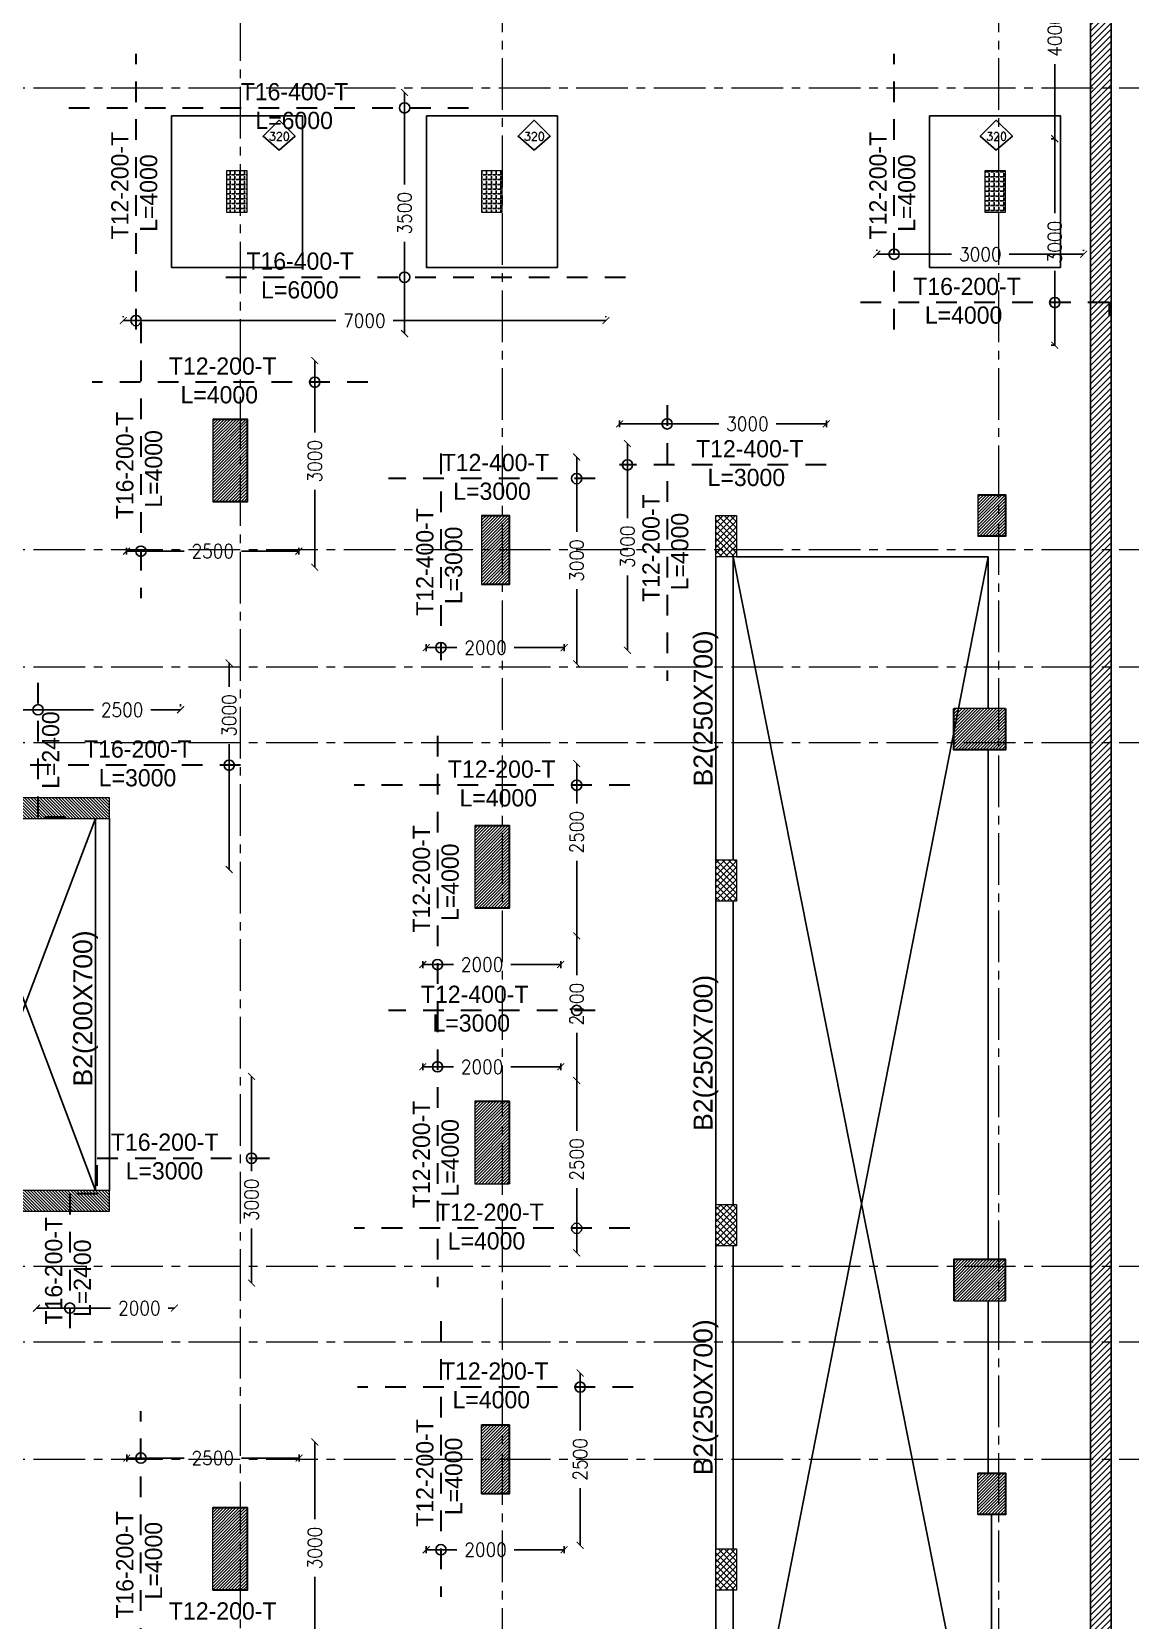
# Model space of a CAD drawing. Header units: millimetres. Extents: x -967280 to 3852, y 2833 to 1955156.
# Drawn here: x -708655 to -692717, y 491602 to 514658 of the extents above; entities that cross this region are included whole.
import ezdxf
from ezdxf.enums import TextEntityAlignment as Align

# ---------------------------------------------------------------- set-up
doc = ezdxf.new("R2010")
doc.units = ezdxf.units.MM
doc.header["$LTSCALE"] = 1000
doc.header["$PDMODE"] = 35
doc.header["$PDSIZE"] = 25
for name, pattern in [('$0$DASHED2', [0.375, 0.25, -0.125]), ('B05-FIRST FLOOR PLAN$0$DLINE', [0.55, 0.3, -0.25]), ('Columns_Structural070816$0$CENTER2', [1.125, 0.75, -0.125, 0.125, -0.125])]:
    doc.linetypes.add(name, pattern=pattern)
for name, color, linetype in [('B05-FIRST FLOOR PLAN$0$STR_ROOF RFT$0$S-SYMB', 30, 'Continuous'), ('R.C. footing', 4, 'Continuous'), ('S - BATH Hach', 1, 'Continuous'), ('S - col hach', 1, 'Continuous'), ('S - dot', 1, 'Continuous'), ('S -Beams', 2, 'Continuous'), ('S-TEXT', 2, 'Continuous'), ('SLAB', 210, 'Continuous')]:
    doc.layers.add(name, color=color, linetype=linetype)
for name, color, linetype, lineweight in [('S - column', 6, 'Continuous', 60), ('ST-000-AXIS', 9, 'Columns_Structural070816$0$CENTER2', 9), ('ST-203-SLAB-TXT', 7, 'Continuous', 30), ('ST-206-SLAB-DIM', 1, 'Continuous', 20), ('ST-RFT-BOT', 2, '$0$DASHED2', 30), ('ST-RFT-TOP', 5, '$0$DASHED2', 30)]:
    doc.layers.add(name, color=color, linetype=linetype, lineweight=lineweight)
doc.styles.add('B05-FIRST FLOOR PLAN$0$XS-Roof RFT$0$T25-100', font='STENCIL.shx', dxfattribs={"height": 250})
doc.styles.add('ROMANC', font='romanc.shx')
doc.styles.add('TUNELNO', font='romans.shx', dxfattribs={"width": 0.9})
doc.styles.add('XREF-ST-FRAMING 1ST FLOOR$0$STRECTURAL', font='arial.ttf')
doc.dimstyles.new('Copy(2) of DSEC', dxfattribs={"dimtxt": 200, "dimasz": 100, "dimexe": 50, "dimexo": 80, "dimgap": 100, "dimtad": 1, "dimdec": 0, "dimrnd": 5, "dimzin": 0, "dimdsep": 46, "dimtxsty": 'TUNELNO', "dimblk": 'ARCHTICK', "dimcen": 0.09, "dimclrd": 1, "dimclre": 1, "dimclrt": 3, "dimadec": 0, "dimazin": 0, "dimtfac": 0.78125, "dimtdec": 0, "dimtix": 1, "dimtmove": 2, "dimatfit": 3, "dimldrblk": 'ARCHTICK', "dimfxl": 1, "dimtolj": 1, "dimtzin": 0, "dimarcsym": 0})
pattern_1 = [(45, (193250.144, -596912.31), (-22.4506403, 22.4506403), [])]
pattern_2 = [(45, (-410798.87, -446239.72), (-44.9012806, 44.9012806), []), (135, (-410798.87, -446239.72), (-44.9012806, -44.9012806), [])]

# ---------------------------------------------------------------- blocks, each defined once
blk = doc.blocks.new('_ArchTick')
at = {"color": 0, "linetype": 'ByBlock', "const_width": 0.15}
blk.add_lwpolyline([(-0.5, -0.5), (0.5, 0.5)], dxfattribs=at)
blk = doc.blocks.new('*D1019')
at = {"layer": 'Defpoints', "color": 0, "transparency": 16777216}
for p in [(-705761, 505497), (-705791, 502498), (-705761, 502498)]:
    blk.add_point(p, dxfattribs=at)
at = {"layer": 'ST-206-SLAB-DIM', "color": 1, "lineweight": -2, "transparency": 16777216}
for p, q in [((-705791, 505497), (-705791, 505151)), ((-705791, 502498), (-705791, 504317))]:
    blk.add_line(p, q, dxfattribs=at)
at = {"layer": 'ST-206-SLAB-DIM', "color": 1, "lineweight": -2, "transparency": 16777216, "xscale": 100, "yscale": 100, "zscale": 100}
for p, rotation in [((-705791, 505497), 90), ((-705791, 502498), 270)]:
    blk.add_blockref('_ArchTick', p, dxfattribs=dict(at, rotation=rotation))
at = {"layer": 'ST-206-SLAB-DIM', "color": 3, "transparency": 16777216, "insert": (-705791, 504734), "char_height": 200, "attachment_point": 5, "rotation": 90, "style": 'TUNELNO'}
blk.add_mtext('\\A1;3000', dxfattribs=at)
blk = doc.blocks.new('*D1020')
at = {"layer": 'Defpoints', "color": 0, "transparency": 16777216}
for p in [(-705437, 499495), (-705467, 496496), (-705437, 496496)]:
    blk.add_point(p, dxfattribs=at)
at = {"layer": 'ST-206-SLAB-DIM', "color": 1, "lineweight": -2, "transparency": 16777216}
for p, q in [((-705467, 499495), (-705467, 498121)), ((-705467, 496496), (-705467, 497287))]:
    blk.add_line(p, q, dxfattribs=at)
at = {"layer": 'ST-206-SLAB-DIM', "color": 1, "lineweight": -2, "transparency": 16777216, "xscale": 100, "yscale": 100, "zscale": 100}
for p, rotation in [((-705467, 499495), 90), ((-705467, 496496), 270)]:
    blk.add_blockref('_ArchTick', p, dxfattribs=dict(at, rotation=rotation))
at = {"layer": 'ST-206-SLAB-DIM', "color": 3, "transparency": 16777216, "insert": (-705467, 497704), "char_height": 200, "attachment_point": 5, "rotation": 90, "style": 'TUNELNO'}
blk.add_mtext('\\A1;3000', dxfattribs=at)
blk = doc.blocks.new('*D1021')
at = {"layer": 'Defpoints', "color": 0, "transparency": 16777216}
for p in [(-700719, 499436), (-700749, 496935), (-700719, 496935)]:
    blk.add_point(p, dxfattribs=at)
at = {"layer": 'ST-206-SLAB-DIM', "color": 1, "lineweight": -2, "transparency": 16777216}
for p, q in [((-700749, 499436), (-700749, 498707)), ((-700749, 496935), (-700749, 497873))]:
    blk.add_line(p, q, dxfattribs=at)
at = {"layer": 'ST-206-SLAB-DIM', "color": 1, "lineweight": -2, "transparency": 16777216, "xscale": 100, "yscale": 100, "zscale": 100}
for p, rotation in [((-700749, 499436), 90), ((-700749, 496935), 270)]:
    blk.add_blockref('_ArchTick', p, dxfattribs=dict(at, rotation=rotation))
at = {"layer": 'ST-206-SLAB-DIM', "color": 3, "transparency": 16777216, "insert": (-700749, 498290), "char_height": 200, "attachment_point": 5, "rotation": 90, "style": 'TUNELNO'}
blk.add_mtext('\\A1;2500', dxfattribs=at)
blk = doc.blocks.new('*D1022')
at = {"layer": 'Defpoints', "color": 0, "transparency": 16777216}
for p in [(-700719, 504036), (-700749, 501535), (-700719, 501535)]:
    blk.add_point(p, dxfattribs=at)
at = {"layer": 'ST-206-SLAB-DIM', "color": 1, "lineweight": -2, "transparency": 16777216}
for p, q in [((-700749, 504036), (-700749, 503458)), ((-700749, 501535), (-700749, 502624))]:
    blk.add_line(p, q, dxfattribs=at)
at = {"layer": 'ST-206-SLAB-DIM', "color": 1, "lineweight": -2, "transparency": 16777216, "xscale": 100, "yscale": 100, "zscale": 100}
for p, rotation in [((-700749, 504036), 90), ((-700749, 501535), 270)]:
    blk.add_blockref('_ArchTick', p, dxfattribs=dict(at, rotation=rotation))
at = {"layer": 'ST-206-SLAB-DIM', "color": 3, "transparency": 16777216, "insert": (-700749, 503041), "char_height": 200, "attachment_point": 5, "rotation": 90, "style": 'TUNELNO'}
blk.add_mtext('\\A1;2500', dxfattribs=at)
blk = doc.blocks.new('*D1023')
at = {"layer": 'Defpoints', "color": 0, "transparency": 16777216}
for p in [(-700719, 508486), (-700749, 505485), (-700719, 505485)]:
    blk.add_point(p, dxfattribs=at)
at = {"layer": 'ST-206-SLAB-DIM', "color": 1, "lineweight": -2, "transparency": 16777216}
for p, q in [((-700749, 508486), (-700749, 507400)), ((-700749, 505485), (-700749, 506566))]:
    blk.add_line(p, q, dxfattribs=at)
at = {"layer": 'ST-206-SLAB-DIM', "color": 1, "lineweight": -2, "transparency": 16777216, "xscale": 100, "yscale": 100, "zscale": 100}
for p, rotation in [((-700749, 508486), 90), ((-700749, 505485), 270)]:
    blk.add_blockref('_ArchTick', p, dxfattribs=dict(at, rotation=rotation))
at = {"layer": 'ST-206-SLAB-DIM', "color": 3, "transparency": 16777216, "insert": (-700749, 506983), "char_height": 200, "attachment_point": 5, "rotation": 90, "style": 'TUNELNO'}
blk.add_mtext('\\A1;3000', dxfattribs=at)
blk = doc.blocks.new('*D1024')
at = {"layer": 'Defpoints', "color": 0, "transparency": 16777216}
for p in [(-704519, 509886), (-704549, 506885), (-704519, 506885)]:
    blk.add_point(p, dxfattribs=at)
at = {"layer": 'ST-206-SLAB-DIM', "color": 1, "lineweight": -2, "transparency": 16777216}
for p, q in [((-704549, 509886), (-704549, 508842)), ((-704549, 506885), (-704549, 508008))]:
    blk.add_line(p, q, dxfattribs=at)
at = {"layer": 'ST-206-SLAB-DIM', "color": 1, "lineweight": -2, "transparency": 16777216, "xscale": 100, "yscale": 100, "zscale": 100}
for p, rotation in [((-704549, 509886), 90), ((-704549, 506885), 270)]:
    blk.add_blockref('_ArchTick', p, dxfattribs=dict(at, rotation=rotation))
at = {"layer": 'ST-206-SLAB-DIM', "color": 3, "transparency": 16777216, "insert": (-704549, 508425), "char_height": 200, "attachment_point": 5, "rotation": 90, "style": 'TUNELNO'}
blk.add_mtext('\\A1;3000', dxfattribs=at)
blk = doc.blocks.new('*D1028')
at = {"layer": 'Defpoints', "color": 0, "transparency": 16777216}
for p in [(-708996, 504817), (-706496, 504817), (-706496, 504817)]:
    blk.add_point(p, dxfattribs=at)
at = {"layer": 'ST-206-SLAB-DIM', "color": 1, "lineweight": -2, "transparency": 16777216}
for p, q in [((-708996, 504897), (-708996, 504867)), ((-708996, 504817), (-707761, 504817)), ((-706496, 504817), (-706927, 504817)), ((-706496, 504897), (-706496, 504867))]:
    blk.add_line(p, q, dxfattribs=at)
at = {"layer": 'ST-206-SLAB-DIM', "color": 1, "lineweight": -2, "transparency": 16777216, "xscale": 100, "yscale": 100, "zscale": 100, "rotation": 180}
blk.add_blockref('_ArchTick', (-708996, 504817), dxfattribs=at)
at = {"layer": 'ST-206-SLAB-DIM', "color": 1, "lineweight": -2, "transparency": 16777216, "xscale": 100, "yscale": 100, "zscale": 100}
blk.add_blockref('_ArchTick', (-706496, 504817), dxfattribs=at)
at = {"layer": 'ST-206-SLAB-DIM', "color": 3, "transparency": 16777216, "insert": (-707344, 504817), "char_height": 200, "attachment_point": 5, "style": 'TUNELNO'}
blk.add_mtext('\\A1;2500', dxfattribs=at)
blk = doc.blocks.new('*D1029')
at = {"layer": 'Defpoints', "color": 0, "transparency": 16777216}
for p in [(-708586, 496099), (-706586, 496132), (-706586, 496099)]:
    blk.add_point(p, dxfattribs=at)
at = {"layer": 'ST-206-SLAB-DIM', "color": 1, "lineweight": -2, "transparency": 16777216}
for p, q in [((-708586, 496179), (-708586, 496182)), ((-706586, 496179), (-706586, 496182)), ((-708586, 496132), (-707512, 496132)), ((-706586, 496132), (-706677, 496132))]:
    blk.add_line(p, q, dxfattribs=at)
at = {"layer": 'ST-206-SLAB-DIM', "color": 1, "lineweight": -2, "transparency": 16777216, "xscale": 100, "yscale": 100, "zscale": 100, "rotation": 180}
blk.add_blockref('_ArchTick', (-708586, 496132), dxfattribs=at)
at = {"layer": 'ST-206-SLAB-DIM', "color": 1, "lineweight": -2, "transparency": 16777216, "xscale": 100, "yscale": 100, "zscale": 100}
blk.add_blockref('_ArchTick', (-706586, 496132), dxfattribs=at)
at = {"layer": 'ST-206-SLAB-DIM', "color": 3, "transparency": 16777216, "insert": (-707094, 496132), "char_height": 200, "attachment_point": 5, "style": 'TUNELNO'}
blk.add_mtext('\\A1;2000', dxfattribs=at)
blk = doc.blocks.new('*D1090')
at = {"layer": 'Defpoints', "color": 0, "transparency": 16777216}
for p in [(-700931, 505719), (-702932, 505589), (-700931, 505589)]:
    blk.add_point(p, dxfattribs=at)
at = {"layer": 'ST-206-SLAB-DIM', "color": 1, "lineweight": -2, "transparency": 16777216}
for p, q in [((-702932, 505669), (-702932, 505769)), ((-702932, 505719), (-702488, 505719)), ((-700931, 505719), (-701654, 505719)), ((-700931, 505669), (-700931, 505769))]:
    blk.add_line(p, q, dxfattribs=at)
at = {"layer": 'ST-206-SLAB-DIM', "color": 1, "lineweight": -2, "transparency": 16777216, "xscale": 100, "yscale": 100, "zscale": 100, "rotation": 180}
blk.add_blockref('_ArchTick', (-702932, 505719), dxfattribs=at)
at = {"layer": 'ST-206-SLAB-DIM', "color": 1, "lineweight": -2, "transparency": 16777216, "xscale": 100, "yscale": 100, "zscale": 100}
blk.add_blockref('_ArchTick', (-700931, 505719), dxfattribs=at)
at = {"layer": 'ST-206-SLAB-DIM', "color": 3, "transparency": 16777216, "insert": (-702071, 505719), "char_height": 200, "attachment_point": 5, "style": 'TUNELNO'}
blk.add_mtext('\\A1;2000', dxfattribs=at)
blk = doc.blocks.new('*D1091')
at = {"layer": 'Defpoints', "color": 0, "transparency": 16777216}
for p in [(-704781, 507119), (-707282, 506989), (-704781, 506989)]:
    blk.add_point(p, dxfattribs=at)
at = {"layer": 'ST-206-SLAB-DIM', "color": 1, "lineweight": -2, "transparency": 16777216}
for p, q in [((-707282, 507069), (-707282, 507169)), ((-707282, 507119), (-706446, 507119)), ((-704781, 507119), (-705612, 507119)), ((-704781, 507069), (-704781, 507169))]:
    blk.add_line(p, q, dxfattribs=at)
at = {"layer": 'ST-206-SLAB-DIM', "color": 1, "lineweight": -2, "transparency": 16777216, "xscale": 100, "yscale": 100, "zscale": 100, "rotation": 180}
blk.add_blockref('_ArchTick', (-707282, 507119), dxfattribs=at)
at = {"layer": 'ST-206-SLAB-DIM', "color": 1, "lineweight": -2, "transparency": 16777216, "xscale": 100, "yscale": 100, "zscale": 100}
blk.add_blockref('_ArchTick', (-704781, 507119), dxfattribs=at)
at = {"layer": 'ST-206-SLAB-DIM', "color": 3, "transparency": 16777216, "insert": (-706029, 507119), "char_height": 200, "attachment_point": 5, "style": 'TUNELNO'}
blk.add_mtext('\\A1;2500', dxfattribs=at)
blk = doc.blocks.new('A$C46269fcd new')
at = {"layer": 'S - BATH Hach', "ltscale": 30, "transparency": 33554483}
h = blk.add_hatch(dxfattribs=at)
h.set_pattern_fill('ANSI31', color=1, scale=20)
h.set_pattern_definition([(45, (643184.17, -484711.8), (-44.9012806, 44.9012806), [])])
h.paths.add_polyline_path([(47835, 35800), (47835, -9200), (-6100, -9200), (-6100, 35800), (-5800, 35800), (-5800, -8900), (47535, -8900), (47535, 35800)])
at = {"layer": 'S - col hach', "true_color": 0xcd6928}
h = blk.add_hatch(dxfattribs=at)
h.set_pattern_fill('ANGLE', color=32, scale=10, angle=90)
h.set_pattern_definition([(90, (-416598.87, -510439.72), (-69.85, 4e-15), [50.8, -19.05]), (180, (-416598.87, -510439.72), (-9e-15, -69.85), [50.8, -19.05])])
h.paths.add_polyline_path([(35300, 25400), (35000, 25400), (35000, 24800), (35300, 24800)])
h = blk.add_hatch(dxfattribs=at)
h.set_pattern_fill('ANGLE', color=32, scale=10, angle=90)
h.set_pattern_definition([(90, (-416998.87, -510439.72), (-69.85, 4e-15), [50.8, -19.05]), (180, (-416998.87, -510439.72), (-9e-15, -69.85), [50.8, -19.05])])
h.paths.add_polyline_path([(39000, 25400), (38700, 25400), (38700, 24800), (39000, 24800)])
h = blk.add_hatch(dxfattribs=at)
h.set_pattern_fill('ANGLE', color=32, scale=10, angle=90)
h.set_pattern_definition([(90, (-416898.87, -510539.72), (-69.85, 4e-15), [50.8, -19.05]), (180, (-416898.87, -510539.72), (-9e-15, -69.85), [50.8, -19.05])])
h.paths.add_polyline_path([(46300, 25400), (46000, 25400), (46000, 24800), (46300, 24800)])
at = {"layer": 'R.C. footing', "color": 4, "ltscale": 30}
blk.add_lwpolyline([(47835, 35800), (47835, -9200), (-6100, -9200), (-6100, 35800), (-5800, 35800), (-5800, -8900), (47535, -8900), (47535, 35800)], close=True, dxfattribs=at)
at = {"layer": 'S - column', "lineweight": 15}
for points in [[(35300, 25400), (35000, 25400), (35000, 24800), (35300, 24800)], [(39000, 25400), (38700, 25400), (38700, 24800), (39000, 24800)], [(46300, 25400), (46000, 25400), (46000, 24800), (46300, 24800)]]:
    blk.add_lwpolyline(points, close=True, dxfattribs=at)
blk = doc.blocks.new('FROM FOUNDATION TO UPPER LOWER BASEMENT_COLUMNS(new2)')
at = {"layer": 'S - col hach'}
h = blk.add_hatch(dxfattribs=at)
h.set_pattern_fill('ANSI31', color=256, scale=10)
h.set_pattern_definition([(45, (193250.144, -595212.31), (-22.4506403, 22.4506403), [])])
h.paths.add_polyline_path([(452199, 631040), (452199, 632240), (451699, 632240), (451699, 631040)])
h = blk.add_hatch(dxfattribs=at)
h.set_pattern_fill('ANSI31', color=256, scale=10)
h.set_pattern_definition(pattern_1)
h.paths.add_polyline_path([(463199, 630540), (463199, 631140), (462799, 631140), (462799, 630540), (462953, 630540)])
h = blk.add_hatch(dxfattribs=at)
h.set_pattern_fill('ANSI31', color=256, scale=10)
h.set_pattern_definition(pattern_1)
h.paths.add_polyline_path([(455999, 629840), (455999, 630840), (455599, 630840), (455599, 629840)])
h = blk.add_hatch(dxfattribs=at)
h.set_pattern_fill('ANSI31', color=256, scale=10)
h.set_pattern_definition([(45, (193250.144, -599612.31), (-22.4506403, 22.4506403), [])])
h.paths.add_polyline_path([(462706, 627440), (463199, 627440), (463199, 628040), (462449, 628040), (462449, 627440)])
h = blk.add_hatch(dxfattribs=at)
h.set_pattern_fill('ANSI31', color=256, scale=10, angle=-90)
h.set_pattern_definition([(315, (-770003.16, 861038.448), (22.4506403, 22.4506403), [])])
h.paths.add_polyline_path([(450199, 621040), (447899, 621040), (447899, 626440), (450199, 626440), (450199, 626740), (447599, 626740), (447599, 620740), (450199, 620740)])
h = blk.add_hatch(dxfattribs=at)
h.set_pattern_fill('ANSI31', color=256, scale=10)
h.set_pattern_definition([(45, (193250.144, -601912.31), (-22.4506403, 22.4506403), [])])
h.paths.add_polyline_path([(455999, 625140), (455999, 626340), (455499, 626340), (455499, 625140)])
h = blk.add_hatch(dxfattribs=at)
h.set_pattern_fill('ANSI31', color=256, scale=10)
h.set_pattern_definition([(45, (-119733.897, -851549.915), (-22.4506403, 22.4506403), [])])
h.paths.add_polyline_path([(455999, 622340), (455499, 622340), (455499, 621140), (455999, 621140)])
h = blk.add_hatch(dxfattribs=at)
h.set_pattern_fill('ANSI31', color=256, scale=10)
h.set_pattern_definition([(45, (193250.144, -607512.31), (-22.4506403, 22.4506403), [])])
h.paths.add_polyline_path([(462706, 619440), (463199, 619440), (463199, 620040), (462449, 620040), (462449, 619440)])
h = blk.add_hatch(dxfattribs=at)
h.set_pattern_fill('ANSI31', color=256, scale=10)
h.set_pattern_definition([(45, (193250.144, -597112.31), (-22.4506403, 22.4506403), [])])
h.paths.add_polyline_path([(455599, 616640), (455999, 616640), (455999, 617640), (455599, 617640), (455599, 617179)])
h = blk.add_hatch(dxfattribs=at)
h.set_pattern_fill('ANSI31', color=256, scale=10)
h.set_pattern_definition(pattern_1)
h.paths.add_polyline_path([(462799, 616940), (462799, 616340), (463199, 616340), (463199, 616940)])
h = blk.add_hatch(dxfattribs=at)
h.set_pattern_fill('ANSI31', color=256, scale=10)
h.set_pattern_definition([(45, (193250.144, -598612.31), (-22.4506403, 22.4506403), [])])
h.paths.add_polyline_path([(452199, 615240), (452199, 616440), (451699, 616440), (451699, 615240), (451832, 615240)])
at = {"layer": 'S - column', "lineweight": 15}
for points in [[(452199, 632240), (451699, 632240), (451699, 631040), (452199, 631040)], [(462799, 630540), (463199, 630540), (463199, 631140), (462799, 631140)], [(455599, 629840), (455999, 629840), (455999, 630840), (455599, 630840)], [(462449, 627440), (463199, 627440), (463199, 628040), (462449, 628040)], [(450199, 621040), (447899, 621040), (447899, 626440), (450199, 626440), (450199, 626740), (447599, 626740), (447599, 620740), (450199, 620740)], [(455499, 625140), (455999, 625140), (455999, 626340), (455499, 626340)], [(455499, 621140), (455999, 621140), (455999, 622340), (455499, 622340)], [(462449, 619440), (463199, 619440), (463199, 620040), (462449, 620040)], [(455599, 616640), (455599, 617640), (455999, 617640), (455999, 616640)], [(463199, 616940), (463199, 616340), (462799, 616340), (462799, 616940)], [(452199, 616440), (452199, 615240), (451699, 615240), (451699, 616440)]]:
    blk.add_lwpolyline(points, close=True, dxfattribs=at)
at = {"layer": 'ST-RFT-BOT', "color": 7, "linetype": 'Continuous', "ltscale": 30}
for points in [[(451699, 632240), (452199, 632240), (452199, 631040), (451699, 631040)], [(462799, 631140), (463199, 631140), (463199, 630540), (462799, 630540)], [(455599, 630840), (455999, 630840), (455999, 629840), (455599, 629840)], [(463199, 628040), (463199, 627440), (462449, 627440), (462449, 628040)], [(455499, 626340), (455999, 626340), (455999, 625140), (455499, 625140)], [(455499, 622340), (455999, 622340), (455999, 621140)], [(463199, 619440), (463199, 620040), (462449, 620040), (462449, 619440)], [(455599, 617640), (455999, 617640), (455999, 616640), (455599, 616640)], [(462799, 616940), (463199, 616940), (463199, 616340), (462799, 616340)], [(451699, 616440), (452199, 616440), (452199, 615240), (451699, 615240)]]:
    blk.add_lwpolyline(points, dxfattribs=at)
blk = doc.blocks.new('A$C498c0d08')
at = {"layer": 'S - col hach'}
h = blk.add_hatch(dxfattribs=at)
h.set_pattern_fill('ANSI37', color=3, scale=20)
h.set_pattern_definition(pattern_2)
h.paths.add_polyline_path([(48200, -15400), (48500, -15400), (48500, -16000), (48200, -16000)])
h = blk.add_hatch(dxfattribs=at)
h.set_pattern_fill('ANSI37', color=3, scale=20)
h.set_pattern_definition(pattern_2)
h.paths.add_polyline_path([(48200, -20400), (48500, -20400), (48500, -21000), (48200, -21000)])
h = blk.add_hatch(dxfattribs=at)
h.set_pattern_fill('ANSI37', color=3, scale=20)
h.set_pattern_definition(pattern_2)
h.paths.add_polyline_path([(48200, -25400), (48500, -25400), (48500, -26000), (48200, -26000)])
h = blk.add_hatch(dxfattribs=at)
h.set_pattern_fill('ANSI37', color=3, scale=20)
h.set_pattern_definition(pattern_2)
h.paths.add_polyline_path([(48200, -30400), (48500, -30400), (48500, -31000), (48200, -31000)])
at = {"layer": 'S - column', "lineweight": 15}
for points in [[(48200, -15400), (48500, -15400), (48500, -16000), (48200, -16000)], [(48200, -20400), (48500, -20400), (48500, -21000), (48200, -21000)], [(48200, -25400), (48500, -25400), (48500, -26000), (48200, -26000)], [(48200, -30400), (48500, -30400), (48500, -31000), (48200, -31000)]]:
    blk.add_lwpolyline(points, close=True, dxfattribs=at)
blk = doc.blocks.new('*D1131')
at = {"layer": 'Defpoints', "color": 0, "transparency": 16777216}
for p in [(-693737, 513106), (-693812, 510107), (-693737, 510107)]:
    blk.add_point(p, dxfattribs=at)
at = {"layer": 'ST-206-SLAB-DIM', "color": 1, "lineweight": -2, "transparency": 16777216}
for p, q in [((-693817, 513106), (-693862, 513106)), ((-693812, 513106), (-693812, 512024)), ((-693812, 510107), (-693812, 511189)), ((-693817, 510107), (-693862, 510107))]:
    blk.add_line(p, q, dxfattribs=at)
at = {"layer": 'ST-206-SLAB-DIM', "color": 1, "lineweight": -2, "transparency": 16777216, "xscale": 100, "yscale": 100, "zscale": 100}
for p, rotation in [((-693812, 513106), 90), ((-693812, 510107), 270)]:
    blk.add_blockref('_ArchTick', p, dxfattribs=dict(at, rotation=rotation))
at = {"layer": 'ST-206-SLAB-DIM', "color": 3, "transparency": 16777216, "insert": (-693812, 511606), "char_height": 200, "attachment_point": 5, "rotation": 90, "style": 'TUNELNO'}
blk.add_mtext('\\A1;3000', dxfattribs=at)
blk = doc.blocks.new('*D1132')
at = {"layer": 'Defpoints', "color": 0, "transparency": 16777216}
for p in [(-696395, 511413), (-693394, 511429), (-693394, 511413)]:
    blk.add_point(p, dxfattribs=at)
at = {"layer": 'ST-206-SLAB-DIM', "color": 1, "lineweight": -2, "transparency": 16777216}
for p, q in [((-696395, 511493), (-696395, 511479)), ((-696395, 511429), (-695309, 511429)), ((-693394, 511429), (-694474, 511429)), ((-693394, 511493), (-693394, 511479))]:
    blk.add_line(p, q, dxfattribs=at)
at = {"layer": 'ST-206-SLAB-DIM', "color": 1, "lineweight": -2, "transparency": 16777216, "xscale": 100, "yscale": 100, "zscale": 100, "rotation": 180}
blk.add_blockref('_ArchTick', (-696395, 511429), dxfattribs=at)
at = {"layer": 'ST-206-SLAB-DIM', "color": 1, "lineweight": -2, "transparency": 16777216, "xscale": 100, "yscale": 100, "zscale": 100}
blk.add_blockref('_ArchTick', (-693394, 511429), dxfattribs=at)
at = {"layer": 'ST-206-SLAB-DIM', "color": 3, "transparency": 16777216, "insert": (-694892, 511429), "char_height": 200, "attachment_point": 5, "style": 'TUNELNO'}
blk.add_mtext('\\A1;3000', dxfattribs=at)
blk = doc.blocks.new('*D1133')
at = {"layer": 'Defpoints', "color": 0, "transparency": 16777216}
for p in [(-700326, 510466), (-707327, 510450), (-700326, 510450)]:
    blk.add_point(p, dxfattribs=at)
at = {"layer": 'ST-206-SLAB-DIM', "color": 1, "lineweight": -2, "transparency": 16777216}
for p, q in [((-707327, 510530), (-707327, 510516)), ((-707327, 510466), (-704246, 510466)), ((-700326, 510466), (-703412, 510466)), ((-700326, 510530), (-700326, 510516))]:
    blk.add_line(p, q, dxfattribs=at)
at = {"layer": 'ST-206-SLAB-DIM', "color": 1, "lineweight": -2, "transparency": 16777216, "xscale": 100, "yscale": 100, "zscale": 100, "rotation": 180}
blk.add_blockref('_ArchTick', (-707327, 510466), dxfattribs=at)
at = {"layer": 'ST-206-SLAB-DIM', "color": 1, "lineweight": -2, "transparency": 16777216, "xscale": 100, "yscale": 100, "zscale": 100}
blk.add_blockref('_ArchTick', (-700326, 510466), dxfattribs=at)
at = {"layer": 'ST-206-SLAB-DIM', "color": 3, "transparency": 16777216, "insert": (-703829, 510466), "char_height": 200, "attachment_point": 5, "style": 'TUNELNO'}
blk.add_mtext('\\A1;7000', dxfattribs=at)
blk = doc.blocks.new('*D1100')
at = {"layer": 'Defpoints', "color": 0, "transparency": 16777216}
for p in [(-703216, 513777), (-703246, 510277), (-703216, 510277)]:
    blk.add_point(p, dxfattribs=at)
at = {"layer": 'ST-206-SLAB-DIM', "color": 1, "lineweight": -2, "transparency": 16777216}
for p, q in [((-703246, 513777), (-703246, 512442)), ((-703246, 510277), (-703246, 511607))]:
    blk.add_line(p, q, dxfattribs=at)
at = {"layer": 'ST-206-SLAB-DIM', "color": 1, "lineweight": -2, "transparency": 16777216, "xscale": 100, "yscale": 100, "zscale": 100}
for p, rotation in [((-703246, 513777), 90), ((-703246, 510277), 270)]:
    blk.add_blockref('_ArchTick', p, dxfattribs=dict(at, rotation=rotation))
at = {"layer": 'ST-206-SLAB-DIM', "color": 3, "transparency": 16777216, "insert": (-703246, 512024), "char_height": 200, "attachment_point": 5, "rotation": 90, "style": 'TUNELNO'}
blk.add_mtext('\\A1;3500', dxfattribs=at)
blk = doc.blocks.new('*D1101')
at = {"layer": 'Defpoints', "color": 0, "transparency": 16777216}
for p in [(-693737, 517106), (-693812, 513106), (-693737, 513106)]:
    blk.add_point(p, dxfattribs=at)
at = {"layer": 'ST-206-SLAB-DIM', "color": 1, "lineweight": -2, "transparency": 16777216}
for p, q in [((-693817, 517106), (-693862, 517106)), ((-693812, 517106), (-693812, 515023)), ((-693812, 513106), (-693812, 514188)), ((-693817, 513106), (-693862, 513106))]:
    blk.add_line(p, q, dxfattribs=at)
at = {"layer": 'ST-206-SLAB-DIM', "color": 1, "lineweight": -2, "transparency": 16777216, "xscale": 100, "yscale": 100, "zscale": 100}
for p, rotation in [((-693812, 517106), 90), ((-693812, 513106), 270)]:
    blk.add_blockref('_ArchTick', p, dxfattribs=dict(at, rotation=rotation))
at = {"layer": 'ST-206-SLAB-DIM', "color": 3, "transparency": 16777216, "insert": (-693812, 514605), "char_height": 200, "attachment_point": 5, "rotation": 90, "style": 'TUNELNO'}
blk.add_mtext('\\A1;4000', dxfattribs=at)
blk = doc.blocks.new('*D1108')
at = {"layer": 'Defpoints', "color": 0, "transparency": 16777216}
for p in [(-699982, 508681), (-700012, 505680), (-699982, 505680)]:
    blk.add_point(p, dxfattribs=at)
at = {"layer": 'ST-206-SLAB-DIM', "color": 1, "lineweight": -2, "transparency": 16777216}
for p, q in [((-700012, 508681), (-700012, 507600)), ((-700012, 505680), (-700012, 506766))]:
    blk.add_line(p, q, dxfattribs=at)
at = {"layer": 'ST-206-SLAB-DIM', "color": 1, "lineweight": -2, "transparency": 16777216, "xscale": 100, "yscale": 100, "zscale": 100}
for p, rotation in [((-700012, 508681), 90), ((-700012, 505680), 270)]:
    blk.add_blockref('_ArchTick', p, dxfattribs=dict(at, rotation=rotation))
at = {"layer": 'ST-206-SLAB-DIM', "color": 3, "transparency": 16777216, "insert": (-700012, 507183), "char_height": 200, "attachment_point": 5, "rotation": 90, "style": 'TUNELNO'}
blk.add_mtext('\\A1;3000', dxfattribs=at)
blk = doc.blocks.new('*D1109')
at = {"layer": 'Defpoints', "color": 0, "transparency": 16777216}
for p in [(-697126, 508967), (-700127, 508837), (-697126, 508837)]:
    blk.add_point(p, dxfattribs=at)
at = {"layer": 'ST-206-SLAB-DIM', "color": 1, "lineweight": -2, "transparency": 16777216}
for p, q in [((-700127, 508917), (-700127, 509017)), ((-700127, 508967), (-698688, 508967)), ((-697126, 508967), (-697854, 508967)), ((-697126, 508917), (-697126, 509017))]:
    blk.add_line(p, q, dxfattribs=at)
at = {"layer": 'ST-206-SLAB-DIM', "color": 1, "lineweight": -2, "transparency": 16777216, "xscale": 100, "yscale": 100, "zscale": 100, "rotation": 180}
blk.add_blockref('_ArchTick', (-700127, 508967), dxfattribs=at)
at = {"layer": 'ST-206-SLAB-DIM', "color": 1, "lineweight": -2, "transparency": 16777216, "xscale": 100, "yscale": 100, "zscale": 100}
blk.add_blockref('_ArchTick', (-697126, 508967), dxfattribs=at)
at = {"layer": 'ST-206-SLAB-DIM', "color": 3, "transparency": 16777216, "insert": (-698271, 508967), "char_height": 200, "attachment_point": 5, "style": 'TUNELNO'}
blk.add_mtext('\\A1;3000', dxfattribs=at)
blk = doc.blocks.new('*D1153')
at = {"layer": 'Defpoints', "color": 0, "transparency": 16777216}
for p in [(-700719, 501535), (-700749, 499436), (-700719, 499436)]:
    blk.add_point(p, dxfattribs=at)
at = {"layer": 'ST-206-SLAB-DIM', "color": 1, "lineweight": -2, "transparency": 16777216}
for p, q in [((-700799, 501535), (-700799, 501535)), ((-700749, 501535), (-700749, 500963)), ((-700749, 499436), (-700749, 500128)), ((-700799, 499436), (-700799, 499436))]:
    blk.add_line(p, q, dxfattribs=at)
at = {"layer": 'ST-206-SLAB-DIM', "color": 1, "lineweight": -2, "transparency": 16777216, "xscale": 100, "yscale": 100, "zscale": 100}
for p, rotation in [((-700749, 501535), 89.99727046481269), ((-700749, 499436), 269.9972704648127)]:
    blk.add_blockref('_ArchTick', p, dxfattribs=dict(at, rotation=rotation))
at = {"layer": 'ST-206-SLAB-DIM', "color": 3, "transparency": 16777216, "insert": (-700749, 500545), "char_height": 200, "attachment_point": 5, "rotation": 89.9973, "style": 'TUNELNO'}
blk.add_mtext('\\A1;2100', dxfattribs=at)
blk = doc.blocks.new('*D1154')
at = {"layer": 'Defpoints', "color": 0, "transparency": 16777216}
for p in [(-700669, 495190), (-700699, 492689), (-700669, 492689)]:
    blk.add_point(p, dxfattribs=at)
at = {"layer": 'ST-206-SLAB-DIM', "color": 1, "lineweight": -2, "transparency": 16777216}
for p, q in [((-700699, 495190), (-700699, 494355)), ((-700699, 492689), (-700699, 493520))]:
    blk.add_line(p, q, dxfattribs=at)
at = {"layer": 'ST-206-SLAB-DIM', "color": 1, "lineweight": -2, "transparency": 16777216, "xscale": 100, "yscale": 100, "zscale": 100}
for p, rotation in [((-700699, 495190), 90), ((-700699, 492689), 270)]:
    blk.add_blockref('_ArchTick', p, dxfattribs=dict(at, rotation=rotation))
at = {"layer": 'ST-206-SLAB-DIM', "color": 3, "transparency": 16777216, "insert": (-700699, 493937), "char_height": 200, "attachment_point": 5, "rotation": 90, "style": 'TUNELNO'}
blk.add_mtext('\\A1;2500', dxfattribs=at)
blk = doc.blocks.new('*D1155')
at = {"layer": 'Defpoints', "color": 0, "transparency": 16777216}
for p in [(-700981, 501119), (-702982, 500989), (-700981, 500989)]:
    blk.add_point(p, dxfattribs=at)
at = {"layer": 'ST-206-SLAB-DIM', "color": 1, "lineweight": -2, "transparency": 16777216}
for p, q in [((-702982, 501069), (-702982, 501169)), ((-702982, 501119), (-702538, 501119)), ((-700981, 501119), (-701704, 501119)), ((-700981, 501069), (-700981, 501169))]:
    blk.add_line(p, q, dxfattribs=at)
at = {"layer": 'ST-206-SLAB-DIM', "color": 1, "lineweight": -2, "transparency": 16777216, "xscale": 100, "yscale": 100, "zscale": 100, "rotation": 180}
blk.add_blockref('_ArchTick', (-702982, 501119), dxfattribs=at)
at = {"layer": 'ST-206-SLAB-DIM', "color": 1, "lineweight": -2, "transparency": 16777216, "xscale": 100, "yscale": 100, "zscale": 100}
blk.add_blockref('_ArchTick', (-700981, 501119), dxfattribs=at)
at = {"layer": 'ST-206-SLAB-DIM', "color": 3, "transparency": 16777216, "insert": (-702121, 501119), "char_height": 200, "attachment_point": 5, "style": 'TUNELNO'}
blk.add_mtext('\\A1;2000', dxfattribs=at)
blk = doc.blocks.new('*D1156')
at = {"layer": 'Defpoints', "color": 0, "transparency": 16777216}
for p in [(-700981, 499635), (-702982, 499505), (-700981, 499505)]:
    blk.add_point(p, dxfattribs=at)
at = {"layer": 'ST-206-SLAB-DIM', "color": 1, "lineweight": -2, "transparency": 16777216}
for p, q in [((-702982, 499585), (-702982, 499685)), ((-702982, 499635), (-702538, 499635)), ((-700981, 499635), (-701704, 499635)), ((-700981, 499585), (-700981, 499685))]:
    blk.add_line(p, q, dxfattribs=at)
at = {"layer": 'ST-206-SLAB-DIM', "color": 1, "lineweight": -2, "transparency": 16777216, "xscale": 100, "yscale": 100, "zscale": 100, "rotation": 180}
blk.add_blockref('_ArchTick', (-702982, 499635), dxfattribs=at)
at = {"layer": 'ST-206-SLAB-DIM', "color": 1, "lineweight": -2, "transparency": 16777216, "xscale": 100, "yscale": 100, "zscale": 100}
blk.add_blockref('_ArchTick', (-700981, 499635), dxfattribs=at)
at = {"layer": 'ST-206-SLAB-DIM', "color": 3, "transparency": 16777216, "insert": (-702121, 499635), "char_height": 200, "attachment_point": 5, "style": 'TUNELNO'}
blk.add_mtext('\\A1;2000', dxfattribs=at)
blk = doc.blocks.new('*D1157')
at = {"layer": 'Defpoints', "color": 0, "transparency": 16777216}
for p in [(-702932, 492495), (-700931, 492625), (-700931, 492495)]:
    blk.add_point(p, dxfattribs=at)
at = {"layer": 'ST-206-SLAB-DIM', "color": 1, "lineweight": -2, "transparency": 16777216}
for p, q in [((-702932, 492575), (-702932, 492675)), ((-702932, 492625), (-702488, 492625)), ((-700931, 492625), (-701654, 492625)), ((-700931, 492575), (-700931, 492675))]:
    blk.add_line(p, q, dxfattribs=at)
at = {"layer": 'ST-206-SLAB-DIM', "color": 1, "lineweight": -2, "transparency": 16777216, "xscale": 100, "yscale": 100, "zscale": 100, "rotation": 180}
blk.add_blockref('_ArchTick', (-702932, 492625), dxfattribs=at)
at = {"layer": 'ST-206-SLAB-DIM', "color": 1, "lineweight": -2, "transparency": 16777216, "xscale": 100, "yscale": 100, "zscale": 100}
blk.add_blockref('_ArchTick', (-700931, 492625), dxfattribs=at)
at = {"layer": 'ST-206-SLAB-DIM', "color": 3, "transparency": 16777216, "insert": (-702071, 492625), "char_height": 200, "attachment_point": 5, "style": 'TUNELNO'}
blk.add_mtext('\\A1;2000', dxfattribs=at)
blk = doc.blocks.new('*D1168')
at = {"layer": 'Defpoints', "color": 0, "transparency": 16777216}
for p in [(-704549, 494189), (-704519, 494189), (-704519, 491189)]:
    blk.add_point(p, dxfattribs=at)
at = {"layer": 'ST-206-SLAB-DIM', "color": 1, "lineweight": -2, "transparency": 16777216}
for p, q in [((-704549, 494189), (-704549, 493067)), ((-704549, 491189), (-704549, 492232))]:
    blk.add_line(p, q, dxfattribs=at)
at = {"layer": 'ST-206-SLAB-DIM', "color": 1, "lineweight": -2, "transparency": 16777216, "xscale": 100, "yscale": 100, "zscale": 100}
for p, rotation in [((-704549, 494189), 90), ((-704549, 491189), 270)]:
    blk.add_blockref('_ArchTick', p, dxfattribs=dict(at, rotation=rotation))
at = {"layer": 'ST-206-SLAB-DIM', "color": 3, "transparency": 16777216, "insert": (-704549, 492650), "char_height": 200, "attachment_point": 5, "rotation": 90, "style": 'TUNELNO'}
blk.add_mtext('\\A1;3000', dxfattribs=at)
blk = doc.blocks.new('*D1169')
at = {"layer": 'Defpoints', "color": 0, "transparency": 16777216}
for p in [(-707277, 494086), (-704776, 494086), (-704776, 493956)]:
    blk.add_point(p, dxfattribs=at)
at = {"layer": 'ST-206-SLAB-DIM', "color": 1, "lineweight": -2, "transparency": 16777216}
for p, q in [((-707277, 494006), (-707277, 493906)), ((-707277, 493956), (-706446, 493956)), ((-704776, 493956), (-705612, 493956)), ((-704776, 494006), (-704776, 493906))]:
    blk.add_line(p, q, dxfattribs=at)
at = {"layer": 'ST-206-SLAB-DIM', "color": 1, "lineweight": -2, "transparency": 16777216, "xscale": 100, "yscale": 100, "zscale": 100, "rotation": 180}
blk.add_blockref('_ArchTick', (-707277, 493956), dxfattribs=at)
at = {"layer": 'ST-206-SLAB-DIM', "color": 1, "lineweight": -2, "transparency": 16777216, "xscale": 100, "yscale": 100, "zscale": 100}
blk.add_blockref('_ArchTick', (-704776, 493956), dxfattribs=at)
at = {"layer": 'ST-206-SLAB-DIM', "color": 3, "transparency": 16777216, "insert": (-706029, 493956), "char_height": 200, "attachment_point": 5, "style": 'TUNELNO'}
blk.add_mtext('\\A1;2500', dxfattribs=at)
blk = doc.blocks.new('AXES-00')
at = {"layer": 'ST-000-AXIS'}
for p, q in [((552098.9, 695813.8), (552098.9, 750979.6)), ((555898.9, 750979.6), (555898.9, 695813.8)), ((563098.9, 750979.6), (563098.9, 695813.8)), ((575723.2, 737039.7), (505674.3, 737039.7)), ((575723.2, 730339.7), (505674.3, 730339.7)), ((575723.2, 728639.7), (505674.3, 728639.7)), ((575723.2, 727539.7), (505674.3, 727539.7)), ((575723.2, 719939.7), (505674.3, 719939.7)), ((575723.2, 718839.7), (505674.3, 718839.7)), ((575723.2, 717139.7), (505674.3, 717139.7))]:
    blk.add_line(p, q, dxfattribs=at)

msp = doc.modelspace()

# ---------------------------------------------------------------- linework, layer by layer
at = {"layer": 'B05-FIRST FLOOR PLAN$0$STR_ROOF RFT$0$S-SYMB'}
for centre in [(-703245.5, 513553.9), (-696143.1, 511429.2), (-703245.5, 511095.1), (-693811.6, 510728.3), (-707143.1, 510465.9), (-704549.2, 509571.9), (-699436.5, 508967.2), (-700011.9, 508371.9), (-700749.2, 508171.9), (-707071.9, 507119), (-702717.9, 505719), (-708564, 504816.5), (-705790.6, 504012.6), (-700749.2, 503721.9), (-702767.9, 501119), (-700749.3, 500452.9), (-702767.9, 499635.2), (-705466.8, 498307.3), (-700749.2, 497290.4), (-708104.1, 496131.6), (-700699.2, 494985.3), (-707071.9, 493955.7), (-702717.9, 492625.2)]:
    msp.add_circle(centre, 75, dxfattribs=at)
at = {"layer": 'S - dot'}
for p, q in [((-694778.7, 507037.4), (-698478.7, 488137.4)), ((-694728.7, 488137.4), (-698478.7, 507037.4)), ((-707728.7, 503237.4), (-709778.7, 497837.4)), ((-707728.7, 497837.4), (-709728.7, 503137.4))]:
    msp.add_line(p, q, dxfattribs=at)
at = {"layer": 'S -Beams'}
for p, q in [((-698728.6, 502637.4), (-698728.6, 507037.4)), ((-698478.7, 502637.4), (-698478.7, 507037.4)), ((-694778.7, 507037.4), (-698428.6, 507037.4)), ((-694778.7, 507037.4), (-694778.7, 504837.4)), ((-694778.7, 504237.4), (-694778.7, 496837.4)), ((-707728.7, 503237.4), (-707728.7, 497837.4)), ((-707528.7, 503237.4), (-707528.7, 497837.4)), ((-698728.6, 497637.4), (-698728.6, 502037.4)), ((-698478.7, 497637.4), (-698478.7, 502037.4)), ((-698728.6, 492637.4), (-698728.6, 497037.4)), ((-698478.7, 492637.4), (-698478.7, 497037.4)), ((-694778.7, 496237.4), (-694778.7, 493737.4)), ((-694728.7, 493137.4), (-694728.7, 488137.4)), ((-698728.6, 488937.4), (-698728.6, 492037.4)), ((-698478.7, 488937.4), (-698478.7, 492037.4))]:
    msp.add_line(p, q, dxfattribs=at)
at = {"layer": 'S-TEXT', "color": 7, "true_color": 0xffffff}
for points in [[(-705067.2, 512938.9), (-704834.9, 513141.2), (-705067.2, 513373.5), (-705299.5, 513141.2)], [(-705067.2, 512938.9), (-704834.9, 513141.2), (-705067.2, 513373.5), (-705299.5, 513141.2)], [(-701367.2, 512938.9), (-701134.9, 513141.2), (-701367.2, 513373.5), (-701599.4, 513141.2)], [(-694659.9, 512938.9), (-694427.6, 513141.2), (-694659.9, 513373.5), (-694892.2, 513141.2)]]:
    msp.add_lwpolyline(points, close=True, dxfattribs=at)
at = {"layer": 'SLAB', "color": 2, "linetype": 'Continuous', "ltscale": 30}
for points in [[(-706628.7, 513437.4), (-704728.7, 513437.4), (-704728.7, 511237.4), (-706628.7, 511237.4)], [(-706628.7, 513437.4), (-704728.7, 513437.4), (-704728.7, 511237.4), (-706628.7, 511237.4)], [(-702928.7, 513437.4), (-701028.7, 513437.4), (-701028.7, 511237.4), (-702928.7, 511237.4)], [(-695628.7, 513437.4), (-693728.7, 513437.4), (-693728.7, 511237.4), (-695628.7, 511237.4)]]:
    msp.add_lwpolyline(points, close=True, dxfattribs=at)
at = {"layer": 'ST-RFT-TOP', "linetype": 'B05-FIRST FLOOR PLAN$0$DLINE'}
for p, q in [((-708116.3, 513553.9), (-702116.3, 513553.9)), ((-705841.1, 511095.1), (-699841.1, 511095.1))]:
    msp.add_line(p, q, dxfattribs=at)
for points in [[(-707143.1, 510337.4), (-707143.1, 514337.4)], [(-696143.1, 510337.4), (-696143.1, 514337.4)], [(-707071.9, 510437.4), (-707071.9, 506437.4)], [(-703778.7, 509571.9), (-707778.7, 509571.9)], [(-699436.5, 509237.4), (-699436.5, 505237.4)], [(-702717.9, 508537.4), (-702717.9, 505537.4)], [(-700478.7, 508171.9), (-703478.7, 508171.9)], [(-697128.6, 508371.9), (-700128.6, 508371.9)], [(-708164, 503257.9), (-708564, 503257.9), (-708564, 505457.9)], [(-702767.9, 504437.4), (-702767.9, 500437.4)], [(-705628.7, 504012.6), (-709628.7, 504012.6)], [(-699978.7, 503721.9), (-703978.7, 503721.9)], [(-700478.7, 500452.9), (-703478.7, 500452.9)], [(-702767.9, 500437.4), (-702767.9, 496437.4)], [(-707705.2, 497907.3), (-707705.2, 498307.3), (-705105.2, 498307.3)], [(-707704.1, 497789.7), (-708104.1, 497789.7), (-708104.1, 495589.7)], [(-699978.7, 497290.4), (-703978.7, 497290.4)], [(-702717.9, 495943.6), (-702717.9, 491943.6)], [(-699928.7, 494985.3), (-703928.7, 494985.3)], [(-707071.9, 490637.4), (-707071.9, 494637.4)]]:
    msp.add_lwpolyline(points, dxfattribs=at)
msp.add_lwpolyline([(-693018.7, 510528.3), (-693018.7, 510715.8, 0.4142136), (-693031.2, 510728.3), (-696824.1, 510728.3)], format="xyb", dxfattribs=at)

# ---------------------------------------------------------------- block references
at = {"layer": 'S - column', "color": 7, "true_color": 0xffffff}
msp.add_blockref('A$C46269fcd new', (-740828.7, 487237.4), dxfattribs=at)
at = {"layer": 'S - column'}
msp.add_blockref('FROM FOUNDATION TO UPPER LOWER BASEMENT_COLUMNS(new2)', (-1157727.6, -123202.4), dxfattribs=at)
at = {"layer": 'S - column', "lineweight": 106, "ltscale": 30}
msp.add_blockref('A$C498c0d08', (-746928.7, 523037.4), dxfattribs=at)
at = {"layer": 'S -Beams'}
msp.add_blockref('AXES-00', (-1257727.6, -223202.4), dxfattribs=at)

# ---------------------------------------------------------------- texts
at = {"layer": 'S-TEXT', "color": 3, "char_height": 117.6, "attachment_point": 1, "style": 'ROMANC'}
for insert in [(-705215, 513198.8), (-701515, 513198.8), (-694807.8, 513198.8)]:
    msp.add_mtext_dynamic_manual_height_columns('320', width=355714.721, gutter_width=588, heights=[0], dxfattribs=dict(at, insert=insert))
at = {"layer": 'ST-203-SLAB-TXT', "style": 'B05-FIRST FLOOR PLAN$0$XS-Roof RFT$0$T25-100'}
for s, p in [('T16-400-T', (-705624.1, 513663.1)), ('L=6000', (-705410.5, 513246.5)), ('T16-400-T', (-705541.7, 511204.4)), ('L=6000', (-705328.1, 510787.7)), ('T16-200-T', (-695865.5, 510837.5)), ('L=4000', (-695697.4, 510420.8)), ('T12-200-T', (-706665.4, 509681.1)), ('L=4000', (-706497.3, 509264.4)), ('T12-400-T', (-699017.4, 508481.1)), ('T12-400-T', (-702708.1, 508281.1)), ('L=3000', (-698849.3, 508064.4)), ('L=3000', (-702540, 507864.4)), ('T16-200-T', (-707896.8, 504121.8)), ('T12-200-T', (-702617.1, 503831.1)), ('L=3000', (-707683.3, 503705.1)), ('L=4000', (-702449, 503414.4)), ('T12-400-T', (-703008.8, 500562.2)), ('L=3000', (-702840.8, 500145.5)), ('T16-200-T', (-707507.2, 498416.5)), ('L=3000', (-707293.6, 497999.9)), ('T12-200-T', (-702788.2, 497399.7)), ('L=4000', (-702620.1, 496983)), ('T12-200-T', (-702718.1, 495094.5)), ('L=4000', (-702550.1, 494677.9)), ('T12-200-T', (-706665.4, 491612.1))]:
    msp.add_text(s, height=250, dxfattribs=at).set_placement(p)
for s, p in [('T12-200-T', (-707252.4, 511644.5)), ('T12-200-T', (-696252.4, 511644.5)), ('L=4000', (-706835.7, 511753.9)), ('L=4000', (-695835.7, 511753.9)), ('T16-200-T', (-707181.2, 507582.7)), ('L=4000', (-706764.5, 507750.8)), ('T12-200-T', (-699545.8, 506382.7)), ('T12-400-T', (-702827.2, 506182.7)), ('L=4000', (-699129.1, 506550.8)), ('L=3000', (-702410.5, 506350.8)), ('L=2400', (-708256.6, 503669.5)), ('T12-200-T', (-702877.2, 501582.7)), ('L=4000', (-702460.5, 501750.8)), ('T12-200-T', (-702877.2, 497582.7)), ('L=4000', (-702460.5, 497750.8)), ('T16-200-T', (-708213.4, 495894.2)), ('L=2400', (-707796.7, 496003.1)), ('T12-200-T', (-702827.2, 492959.6)), ('L=4000', (-702410.5, 493127.7)), ('T16-200-T', (-707181.2, 491624.5)), ('L=4000', (-706764.5, 491903.9))]:
    msp.add_text(s, height=250, rotation=90, dxfattribs=at).set_placement(p)
at = {"layer": 'ST-203-SLAB-TXT', "style": 'XREF-ST-FRAMING 1ST FLOOR$0$STRECTURAL'}
for s, p in [('B2(250X700)', (-698915.3, 504837.4)), ('B2(200X700)', (-707915.4, 500482.1)), ('B2(250X700)', (-698915.3, 499837.4)), ('B2(250X700)', (-698915.3, 494837.4))]:
    msp.add_text(s, height=275, rotation=90, dxfattribs=at).set_placement(p, align=Align.MIDDLE_CENTER)

# ---------------------------------------------------------------- dimensions: what is measured, and where the dimension line sits
at = {"layer": 'ST-206-SLAB-DIM'}
for base, p1, p2, angle, picture, middle in [((-693811.7, 513105.9), (-693737.2, 517105.9), (-693737.2, 513105.9), 270, '*D1101', (-693811.7, 514605.4)), ((-703245.6, 510276.5), (-703215.6, 513777.4), (-703215.6, 510276.5), 270, '*D1100', (-703245.6, 512024.5)), ((-693811.7, 510107.1), (-693737.2, 513105.9), (-693737.2, 510107.1), 270, '*D1131', (-693811.7, 511606.5)), ((-693393.7, 511429.2), (-696394.6, 511413), (-693393.7, 511413), 0, '*D1132', (-694891.6, 511429.2)), ((-700325.7, 510465.9), (-707326.6, 510449.7), (-700325.7, 510449.7), 0, '*D1133', (-703828.7, 510465.9)), ((-704549.3, 506885.3), (-704519.3, 509886.2), (-704519.3, 506885.3), 270, '*D1024', (-704549.3, 508425.1)), ((-697125.6, 508967.3), (-700126.5, 508836.7), (-697125.6, 508836.7), 0, '*D1109', (-698270.7, 508967.3)), ((-700012, 505680.3), (-699982, 508681.2), (-699982, 505680.3), 270, '*D1108', (-700012, 507183.3)), ((-700749.3, 505485.3), (-700719.3, 508486.2), (-700719.3, 505485.3), 270, '*D1023', (-700749.3, 506983.3)), ((-704780.7, 507119.1), (-707281.6, 506988.5), (-704780.7, 506988.5), 0, '*D1091', (-706028.7, 507119.1)), ((-700930.7, 505719.1), (-702931.6, 505588.5), (-700930.7, 505588.5), 0, '*D1090', (-702070.8, 505719.1)), ((-705790.6, 502498.2), (-705760.6, 505496.9), (-705760.6, 502498.2), 270, '*D1019', (-705790.6, 504734.1)), ((-700749.3, 501535.3), (-700719.3, 504036.2), (-700719.3, 501535.3), 270, '*D1022', (-700749.3, 503041.3)), ((-700749.3, 499436.2), (-700719.3, 501535.3), (-700719.4, 499436.2), 269.99727, '*D1153', (-700749.3, 500545.4)), ((-700980.7, 501119.1), (-702981.6, 500988.5), (-700980.7, 500988.5), 0, '*D1155', (-702120.8, 501119.1)), ((-700980.7, 499635.3), (-702981.6, 499504.6), (-700980.7, 499504.6), 0, '*D1156', (-702120.8, 499635.3)), ((-705466.8, 496496.5), (-705436.8, 499495.2), (-705436.8, 496496.5), 270, '*D1020', (-705466.8, 497703.7)), ((-700749.3, 496935.3), (-700719.3, 499436.2), (-700719.3, 496935.3), 270, '*D1021', (-700749.3, 498290)), ((-700699.3, 492689.4), (-700669.3, 495190.3), (-700669.3, 492689.4), 270, '*D1154', (-700699.3, 493937.4)), ((-704549.3, 494189.4), (-704519.3, 491188.5), (-704519.3, 494189.4), 90, '*D1168', (-704549.3, 492649.6)), ((-704775.7, 493955.6), (-707276.6, 494086.2), (-704775.7, 494086.2), 0, '*D1169', (-706028.7, 493955.6)), ((-700930.7, 492625.3), (-702931.6, 492494.7), (-700930.7, 492494.7), 0, '*D1157', (-702070.8, 492625.3))]:
    dim = msp.add_linear_dim(base=base, p1=p1, p2=p2, angle=angle, dimstyle='Copy(2) of DSEC', dxfattribs=at)
    dim.commit()
    dim.dimension.update_dxf_attribs({"geometry": picture, "text_midpoint": middle, "dimtype": 161})
for base, p1, p2, picture, middle in [((-706495.7, 504816.7), (-708995.7, 504816.6), (-706495.7, 504816.7), '*D1028', (-707343.8, 504816.7)), ((-706585.8, 496131.6), (-708585.8, 496098.8), (-706585.8, 496098.7), '*D1029', (-707094.4, 496131.6))]:
    dim = msp.add_linear_dim(base=base, p1=p1, p2=p2, dimstyle='Copy(2) of DSEC', dxfattribs=at)
    dim.commit()
    dim.dimension.update_dxf_attribs({"geometry": picture, "text_midpoint": middle, "dimtype": 160})

doc.saveas('drawing.dxf')
